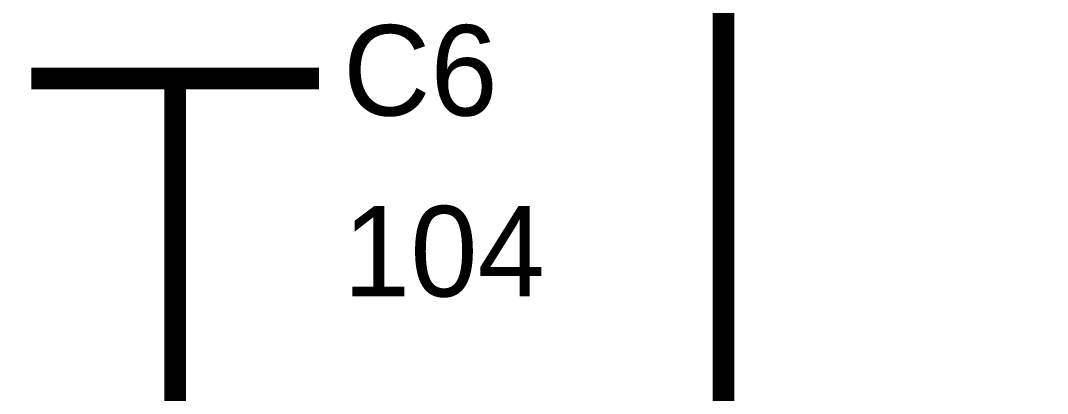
# Model space of a CAD drawing. Header units: inches. Extents: x 0 to 22.3, y 0 to 15.7.
# Drawn here: x 11.416 to 11.978, y 9.607 to 9.811 of the extents above; entities that cross this region are included whole.
import ezdxf

# ---------------------------------------------------------------- set-up
doc = ezdxf.new("R2010")
doc.units = ezdxf.units.IN
doc.header["$MEASUREMENT"] = 0
doc.layers.add('Sheet', color=255, linetype='Continuous')

msp = doc.modelspace()

# ---------------------------------------------------------------- linework, layer by layer
at = {"layer": 'Sheet'}
for points in [[(12.30019, 10.0998, 0.0118, 0.0118, 0), (11.80024, 10.0998, 0.0118, 0.0118, 0), (11.80024, 9.39967, 0.0118, 0.0118, 0), (12.30019, 9.39967, 0.0118, 0.0118, 0)], [(11.57878, 9.77979, 0.0118, 0.0118, 0), (11.42141, 9.77979, 0.0118, 0.0118, 0)], [(11.5001, 9.77979, 0.0118, 0.0118, 0), (11.5001, 9.76034, 0.0118, 0.0118, 0)], [(11.5001, 9.77847, 0.0118, 0.0118, 0), (11.5001, 9.69979, 0.0118, 0.0118, 0)], [(11.5001, 9.69979, 0.0118, 0.0118, 0), (11.5001, 9.29977, 0.0118, 0.0118, 0), (12.10038, 9.29977, 0.0118, 0.0118, 0), (12.30019, 9.29977, 0.0118, 0.0118, 0)]]:
    msp.add_lwpolyline(points, format="xyseb", dxfattribs=at)

# ---------------------------------------------------------------- texts
for s, p in [('C6', (11.59204, 9.75946)), ('104', (11.59204, 9.66045))]:
    msp.add_text(s, height=0.049505, dxfattribs=at).set_placement(p)

doc.saveas('drawing.dxf')
